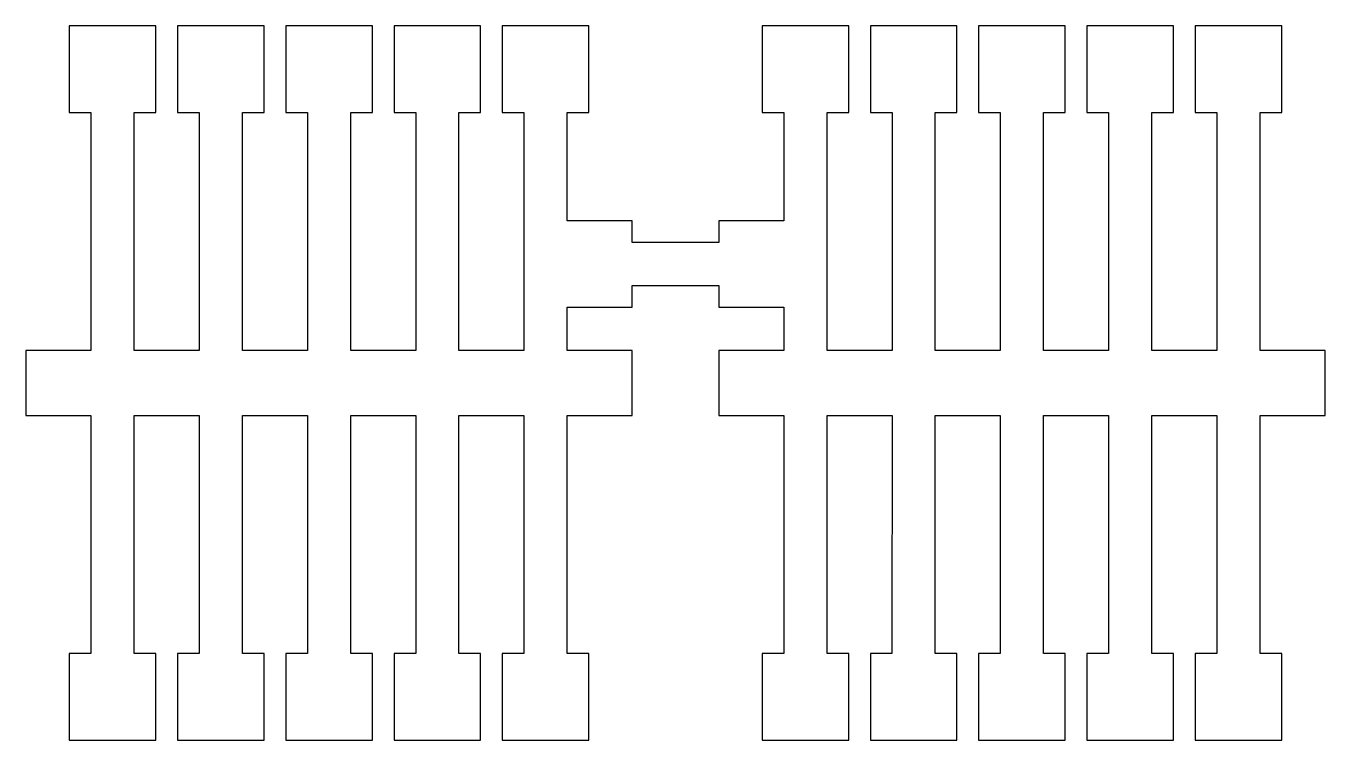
# Model space of a CAD drawing. Extents: x 0 to 30, y 0 to 16.5.
import ezdxf

# ---------------------------------------------------------------- set-up
doc = ezdxf.new("R2010")
doc.units = 0
doc.layers.add('Layer_1', color=7, linetype='CONTINUOUS')

msp = doc.modelspace()

# ---------------------------------------------------------------- linework, layer by layer
at = {"layer": 'Layer_1', "color": 7}
for p, q in [((0.999888, 16.50016), (0.999769, 14.50024)), ((2.999695, 16.50016), (0.999888, 16.50016)), ((2.999768, 14.50024), (2.999695, 16.50016)), ((5.500009, 16.50016), (3.499649, 16.50016)), ((3.499649, 16.50016), (3.49977, 14.50024)), ((5.499769, 14.50024), (5.500009, 16.50016)), ((5.99996, 16.50016), (5.999805, 14.50024)), ((7.99977, 16.50016), (5.99996, 16.50016)), ((7.99977, 14.50024), (7.99977, 16.50016)), ((10.500083, 16.50016), (8.499721, 16.50016)), ((8.499721, 16.50016), (8.499771, 14.50024)), ((10.499801, 14.50024), (10.500083, 16.50016)), ((11.000065, 16.50016), (10.9998, 14.50024)), ((12.999875, 16.50016), (11.000065, 16.50016)), ((12.999802, 14.50024), (12.999875, 16.50016)), ((16.999949, 16.50009), (16.999802, 14.50024)), ((18.999756, 16.50009), (16.999949, 16.50009)), ((18.999742, 14.50024), (18.999756, 16.50009)), ((21.50007, 16.50009), (19.49971, 16.50009)), ((19.49971, 16.50009), (19.499744, 14.50024)), ((21.499788, 14.50024), (21.50007, 16.50009)), ((22.000066, 16.50009), (21.999787, 14.50024)), ((23.999876, 16.50009), (22.000066, 16.50009)), ((23.999788, 14.50024), (23.999876, 16.50009)), ((24.49983, 16.50009), (24.499787, 14.50024)), ((26.499848, 16.500231), (24.49983, 16.50009)), ((26.499789, 14.50024), (26.499848, 16.500231)), ((27.00007, 16.50009), (26.999788, 14.50024)), ((28.99988, 16.50009), (27.00007, 16.50009)), ((28.999775, 14.50024), (28.99988, 16.50009)), ((0.999769, 14.50024), (1.499771, 14.50024)), ((1.499771, 14.50024), (1.499788, 9.000294)), ((2.499786, 9.000294), (2.499769, 14.50024)), ((2.499769, 14.50024), (2.999768, 14.50024)), ((3.49977, 14.50024), (3.999769, 14.50024)), ((3.999769, 14.50024), (3.999786, 9.000294)), ((4.999787, 9.000294), (4.99977, 14.50024)), ((4.99977, 14.50024), (5.499769, 14.50024)), ((5.999805, 14.50024), (6.49977, 14.50024)), ((6.49977, 14.50024), (6.499787, 9.000294)), ((7.499787, 9.000294), (7.499771, 14.50024)), ((7.499771, 14.50024), (7.99977, 14.50024)), ((8.499771, 14.50024), (8.99977, 14.50024)), ((8.99977, 14.50024), (8.999787, 9.000294)), ((9.999819, 9.000294), (9.999799, 14.50024)), ((9.999799, 14.50024), (10.499801, 14.50024)), ((10.9998, 14.50024), (11.499802, 14.50024)), ((11.499802, 14.50024), (11.499819, 9.000294)), ((12.499803, 12.000231), (12.499803, 14.50024)), ((12.499803, 14.50024), (12.999802, 14.50024)), ((16.999802, 14.50024), (17.499801, 14.50024)), ((17.499801, 14.50024), (17.499801, 12.000231)), ((18.49976, 9.000294), (18.499743, 14.50024)), ((18.499743, 14.50024), (18.999742, 14.50024)), ((19.499744, 14.50024), (19.99974, 14.50024)), ((19.99974, 14.50024), (19.999757, 9.000294)), ((20.999806, 9.000294), (20.999786, 14.50024)), ((20.999786, 14.50024), (21.499788, 14.50024)), ((21.999787, 14.50024), (22.499788, 14.50024)), ((22.499788, 14.50024), (22.499805, 9.000294)), ((23.499803, 9.000294), (23.499786, 14.50024)), ((23.499786, 14.50024), (23.999788, 14.50024)), ((24.499787, 14.50024), (24.999786, 14.50024)), ((24.999786, 14.50024), (24.999803, 9.000294)), ((25.999804, 9.000294), (25.999787, 14.50024)), ((25.999787, 14.50024), (26.499789, 14.50024)), ((26.999788, 14.50024), (27.499787, 14.50024)), ((27.499787, 14.50024), (27.499804, 9.000294)), ((28.499793, 9.000294), (28.499776, 14.50024)), ((28.499776, 14.50024), (28.999775, 14.50024)), ((13.999803, 12.000231), (12.499803, 12.000231)), ((13.999803, 11.500218), (13.999803, 12.000231)), ((17.499801, 12.000231), (15.999801, 12.000231)), ((15.999801, 12.000231), (15.999801, 11.500218)), ((15.999801, 11.500218), (13.999803, 11.500218)), ((13.999805, 10.000235), (13.999803, 10.50022)), ((13.999803, 10.50022), (15.999801, 10.50022)), ((15.999801, 10.50022), (15.999804, 10.000235)), ((12.499803, 9.000237), (12.499803, 10.000235)), ((12.499803, 10.000235), (13.999805, 10.000235)), ((15.999804, 10.000235), (17.499804, 10.000235)), ((17.499804, 10.000235), (17.499804, 9.000237)), ((1.499788, 9.000294), (0, 9.000294)), ((0, 9.000294), (0, 7.500311)), ((3.999786, 9.000294), (2.499786, 9.000294)), ((6.499787, 9.000294), (4.999787, 9.000294)), ((8.999787, 9.000294), (7.499787, 9.000294)), ((11.499819, 9.000294), (9.999819, 9.000294)), ((13.999805, 9.000237), (12.499803, 9.000237)), ((13.999817, 7.500508), (13.999805, 9.000237)), ((17.499804, 9.000237), (15.999703, 9.000209)), ((15.999703, 9.000209), (15.999722, 7.500508)), ((19.999757, 9.000294), (18.49976, 9.000294)), ((22.499805, 9.000294), (20.999806, 9.000294)), ((24.999803, 9.000294), (23.499803, 9.000294)), ((27.499804, 9.000294), (25.999804, 9.000294)), ((29.999802, 9.000237), (28.499793, 9.000294)), ((29.999802, 7.500226), (29.999802, 9.000237)), ((0, 7.500311), (1.499794, 7.500508)), ((1.499794, 7.500508), (1.499777, 2.000223)), ((2.499775, 2.000223), (2.499792, 7.500508)), ((2.499792, 7.500508), (3.999792, 7.500508)), ((3.999792, 7.500508), (3.999775, 2.000223)), ((4.999776, 2.000223), (4.999792, 7.500508)), ((4.999792, 7.500508), (6.499792, 7.500508)), ((6.499792, 7.500508), (6.499775, 2.000223)), ((7.499776, 2.000223), (7.499793, 7.500508)), ((7.499793, 7.500508), (8.999793, 7.500508)), ((8.999793, 7.500508), (8.999776, 2.000223)), ((9.999802, 2.000223), (9.999819, 7.500508)), ((9.999819, 7.500508), (11.499819, 7.500508)), ((11.499819, 7.500508), (11.499802, 2.000223)), ((12.499803, 2.000223), (12.49982, 7.500508)), ((12.49982, 7.500508), (13.999817, 7.500508)), ((15.999722, 7.500508), (17.499722, 7.500508)), ((17.499722, 7.500508), (17.499719, 2.000223)), ((18.49972, 2.000223), (18.499734, 7.500508)), ((18.499734, 7.500508), (19.999731, 7.500508)), ((19.999731, 7.500508), (19.999703, 2.000223)), ((20.999704, 2.000223), (20.999735, 7.500508)), ((20.999735, 7.500508), (22.499735, 7.500508)), ((22.499735, 7.500508), (22.499707, 2.000223)), ((23.499705, 2.000223), (23.499733, 7.500508)), ((23.499733, 7.500508), (24.999733, 7.500508)), ((24.999733, 7.500508), (24.999704, 2.000223)), ((25.999776, 2.000223), (25.999804, 7.500508)), ((25.999804, 7.500508), (27.499804, 7.500508)), ((27.499804, 7.500508), (27.499787, 2.000223)), ((28.499776, 2.000223), (28.499793, 7.500508)), ((28.499793, 7.500508), (29.999802, 7.500226)), ((1.499777, 2.000223), (0.999775, 2.000223)), ((0.999775, 2.000223), (0.999888, 0.000086)), ((2.999774, 2.000223), (2.499775, 2.000223)), ((2.999695, 0.000086), (2.999774, 2.000223)), ((3.499776, 2.000223), (3.499649, 0.000086)), ((3.999775, 2.000223), (3.499776, 2.000223)), ((5.499775, 2.000223), (4.999776, 2.000223)), ((5.500009, 0.000086), (5.499775, 2.000223)), ((6.499775, 2.000223), (5.999776, 2.000223)), ((5.999776, 2.000223), (5.99996, 0.000086)), ((7.999775, 2.000223), (7.499776, 2.000223)), ((7.99977, 0.000086), (7.999775, 2.000223)), ((8.499777, 2.000223), (8.499721, 0.000086)), ((8.999776, 2.000223), (8.499777, 2.000223)), ((10.499801, 2.000223), (9.999802, 2.000223)), ((10.500083, 0.000086), (10.499801, 2.000223)), ((11.499802, 2.000223), (10.9998, 2.000223)), ((10.9998, 2.000223), (11.00006, 0.000086)), ((12.999802, 2.000223), (12.499803, 2.000223)), ((12.99987, 0.000086), (12.999802, 2.000223)), ((17.499719, 2.000223), (16.99972, 2.000223)), ((16.99972, 2.000223), (16.999864, 0.000001)), ((18.999719, 2.000223), (18.49972, 2.000223)), ((18.999671, 0.000001), (18.999719, 2.000223)), ((19.499707, 2.000223), (19.499625, 0.000001)), ((19.999703, 2.000223), (19.499707, 2.000223)), ((21.499706, 2.000223), (20.999704, 2.000223)), ((21.499985, 0.000001), (21.499706, 2.000223)), ((22.499707, 2.000223), (21.999705, 2.000223)), ((21.999705, 2.000223), (21.999936, 0.000001)), ((23.999706, 2.000223), (23.499705, 2.000223)), ((23.999746, 0.000001), (23.999706, 2.000223)), ((24.499705, 2.000223), (24.4997, 0.000001)), ((24.999704, 2.000223), (24.499705, 2.000223)), ((26.499778, 2.000223), (25.999776, 2.000223)), ((26.50006, 0.000001), (26.499778, 2.000223)), ((27.499787, 2.000223), (26.999788, 2.000223)), ((26.999788, 2.000223), (27.00007, 0.000001)), ((28.999775, 2.000223), (28.499776, 2.000223)), ((28.99988, 0.000001), (28.999775, 2.000223)), ((0.999888, 0.000086), (2.999695, 0.000086)), ((3.499649, 0.000086), (5.500009, 0.000086)), ((5.99996, 0.000086), (7.99977, 0.000086)), ((8.499721, 0.000086), (10.500083, 0.000086)), ((11.00006, 0.000086), (12.99987, 0.000086)), ((16.999864, 0.000001), (18.999671, 0.000001)), ((19.499625, 0.000001), (21.499985, 0.000001)), ((21.999936, 0.000001), (23.999746, 0.000001)), ((24.4997, 0.000001), (26.50006, 0.000001)), ((27.00007, 0.000001), (28.99988, 0.000001))]:
    msp.add_line(p, q, dxfattribs=at)

doc.saveas('drawing.dxf')
